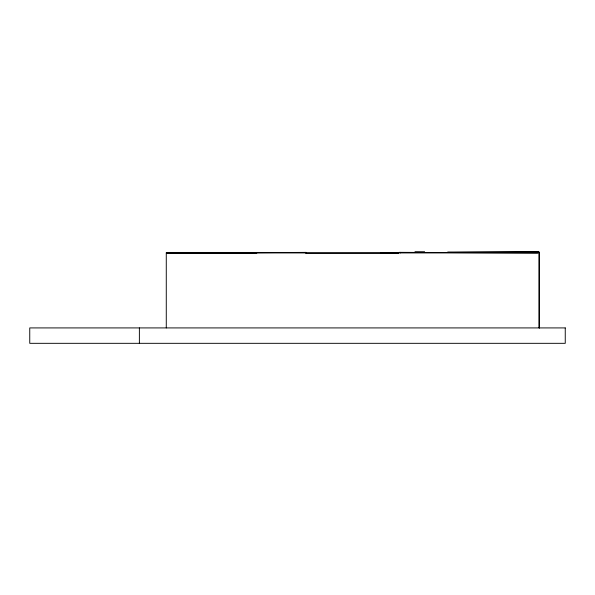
<?xml version="1.0" encoding="UTF-8"?>
<svg xmlns="http://www.w3.org/2000/svg" width="595" height="595" viewBox="0 0 595 595"><rect width="100%" height="100%" fill="white"/><g stroke="black" fill="none" stroke-linecap="round" stroke-linejoin="round"><path stroke-width="0.89" d="M400.264 252.934L400.264 252.347M454.461 252.436L538.542 251.678M306.224 252.384L167.522 253.15M414.983 251.737L424.629 251.737M447.715 252.02L539.375 252.02L539.375 328.165M167.641 252.436L306.15 252.436L306.15 253.15M395.608 252.451L538.973 252.436M444.971 252.54L414.187 252.459M167.641 252.786L256.884 252.786M256.966 252.816L166.273 252.816L166.273 327.912M380.822 252.845L398.471 252.845M166.273 252.934L538.973 252.934L538.973 327.756M166.503 253.15L168.363 253.15M305.741 253.15L398.382 253.091M399.238 252.339L537.597 252.934M398.278 252.451L398.278 253.016M139.379 327.919L139.379 343.322M565.25 327.919L29.75 327.919L29.75 343.322L565.25 343.322L565.25 327.919"/></g></svg>
